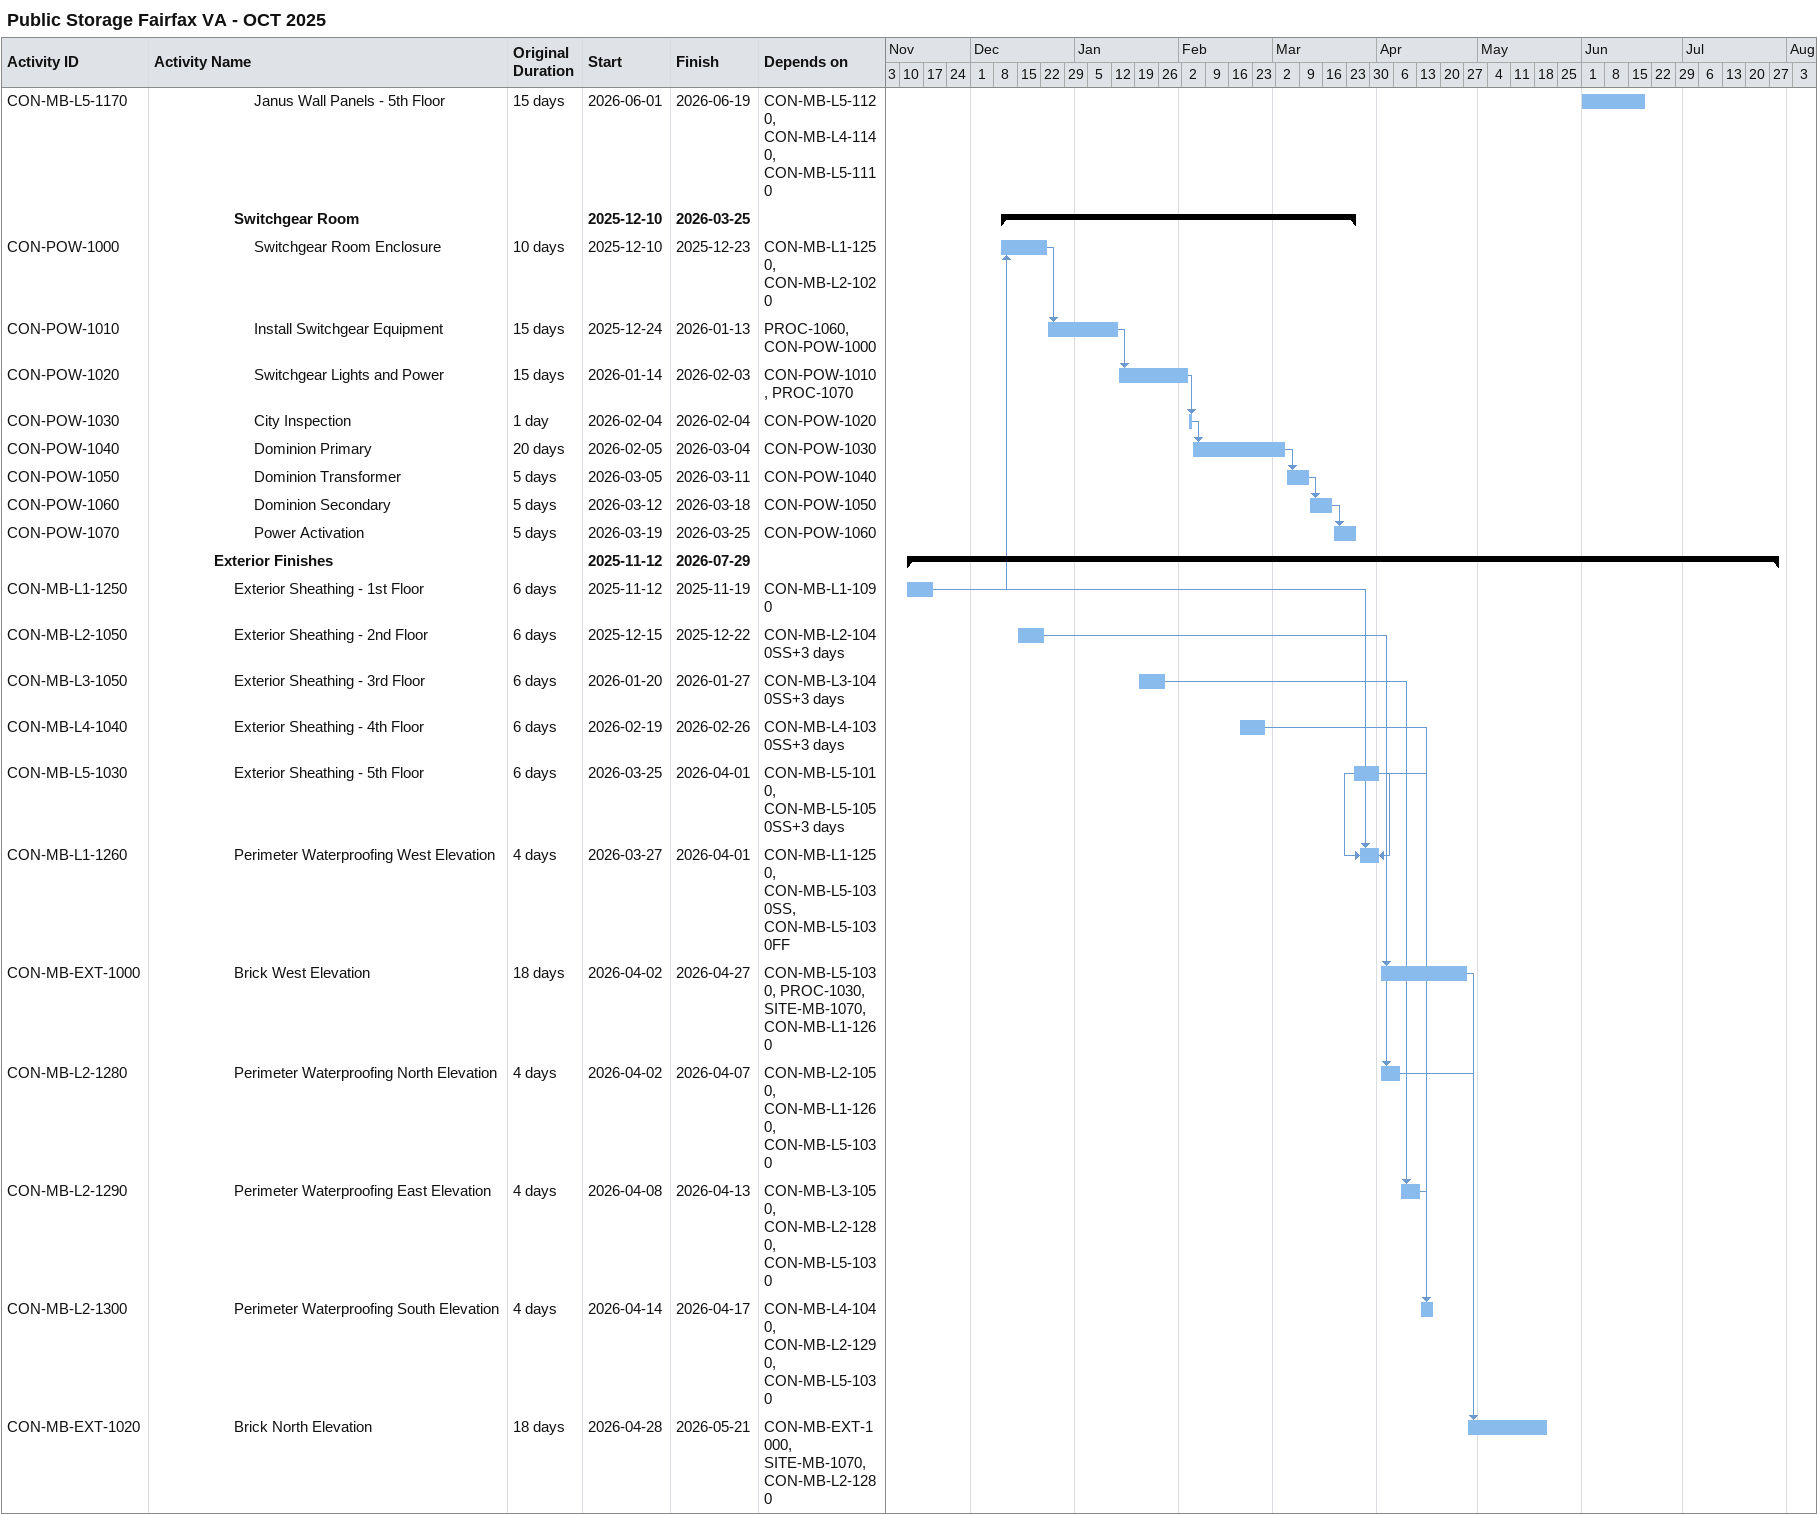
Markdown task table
Public Storage Fairfax VA - OCT 2025

| ID | Level | Task | Original duration | Start | Finish | Predecessors |
|---|---|---|---|---|---|---|
| CON-MB-L5-1170 | 6 | Janus Wall Panels - 5th Floor | 15d | 2026-06-01 | 2026-06-19 | CON-MB-L5-1120, CON-MB-L4-1140, CON-MB-L5-1110 |
|  | 5 | **Switchgear Room** |  | 2025-12-10 | 2026-03-25 |  |
| CON-POW-1000 | 6 | Switchgear Room Enclosure | 10d | 2025-12-10 | 2025-12-23 | CON-MB-L1-1250, CON-MB-L2-1020 |
| CON-POW-1010 | 6 | Install Switchgear Equipment | 15d | 2025-12-24 | 2026-01-13 | PROC-1060, CON-POW-1000 |
| CON-POW-1020 | 6 | Switchgear Lights and Power | 15d | 2026-01-14 | 2026-02-03 | CON-POW-1010, PROC-1070 |
| CON-POW-1030 | 6 | City Inspection | 1d | 2026-02-04 | 2026-02-04 | CON-POW-1020 |
| CON-POW-1040 | 6 | Dominion Primary | 20d | 2026-02-05 | 2026-03-04 | CON-POW-1030 |
| CON-POW-1050 | 6 | Dominion Transformer | 5d | 2026-03-05 | 2026-03-11 | CON-POW-1040 |
| CON-POW-1060 | 6 | Dominion Secondary | 5d | 2026-03-12 | 2026-03-18 | CON-POW-1050 |
| CON-POW-1070 | 6 | Power Activation | 5d | 2026-03-19 | 2026-03-25 | CON-POW-1060 |
|  | 4 | **Exterior Finishes** |  | 2025-11-12 | 2026-07-29 |  |
| CON-MB-L1-1250 | 5 | Exterior Sheathing - 1st Floor | 6d | 2025-11-12 | 2025-11-19 | CON-MB-L1-1090 |
| CON-MB-L2-1050 | 5 | Exterior Sheathing - 2nd Floor | 6d | 2025-12-15 | 2025-12-22 | CON-MB-L2-1040SS+3d |
| CON-MB-L3-1050 | 5 | Exterior Sheathing - 3rd Floor | 6d | 2026-01-20 | 2026-01-27 | CON-MB-L3-1040SS+3d |
| CON-MB-L4-1040 | 5 | Exterior Sheathing - 4th Floor | 6d | 2026-02-19 | 2026-02-26 | CON-MB-L4-1030SS+3d |
| CON-MB-L5-1030 | 5 | Exterior Sheathing - 5th Floor | 6d | 2026-03-25 | 2026-04-01 | CON-MB-L5-1010, CON-MB-L5-1050SS+3d |
| CON-MB-L1-1260 | 5 | Perimeter Waterproofing West Elevation | 4d | 2026-03-27 | 2026-04-01 | CON-MB-L1-1250, CON-MB-L5-1030SS, CON-MB-L5-1030FF |
| CON-MB-EXT-1000 | 5 | Brick West Elevation | 18d | 2026-04-02 | 2026-04-27 | CON-MB-L5-1030, PROC-1030, SITE-MB-1070, CON-MB-L1-1260 |
| CON-MB-L2-1280 | 5 | Perimeter Waterproofing North Elevation | 4d | 2026-04-02 | 2026-04-07 | CON-MB-L2-1050, CON-MB-L1-1260, CON-MB-L5-1030 |
| CON-MB-L2-1290 | 5 | Perimeter Waterproofing East Elevation | 4d | 2026-04-08 | 2026-04-13 | CON-MB-L3-1050, CON-MB-L2-1280, CON-MB-L5-1030 |
| CON-MB-L2-1300 | 5 | Perimeter Waterproofing South Elevation | 4d | 2026-04-14 | 2026-04-17 | CON-MB-L4-1040, CON-MB-L2-1290, CON-MB-L5-1030 |
| CON-MB-EXT-1020 | 5 | Brick North Elevation | 18d | 2026-04-28 | 2026-05-21 | CON-MB-EXT-1000, SITE-MB-1070, CON-MB-L2-1280 |
